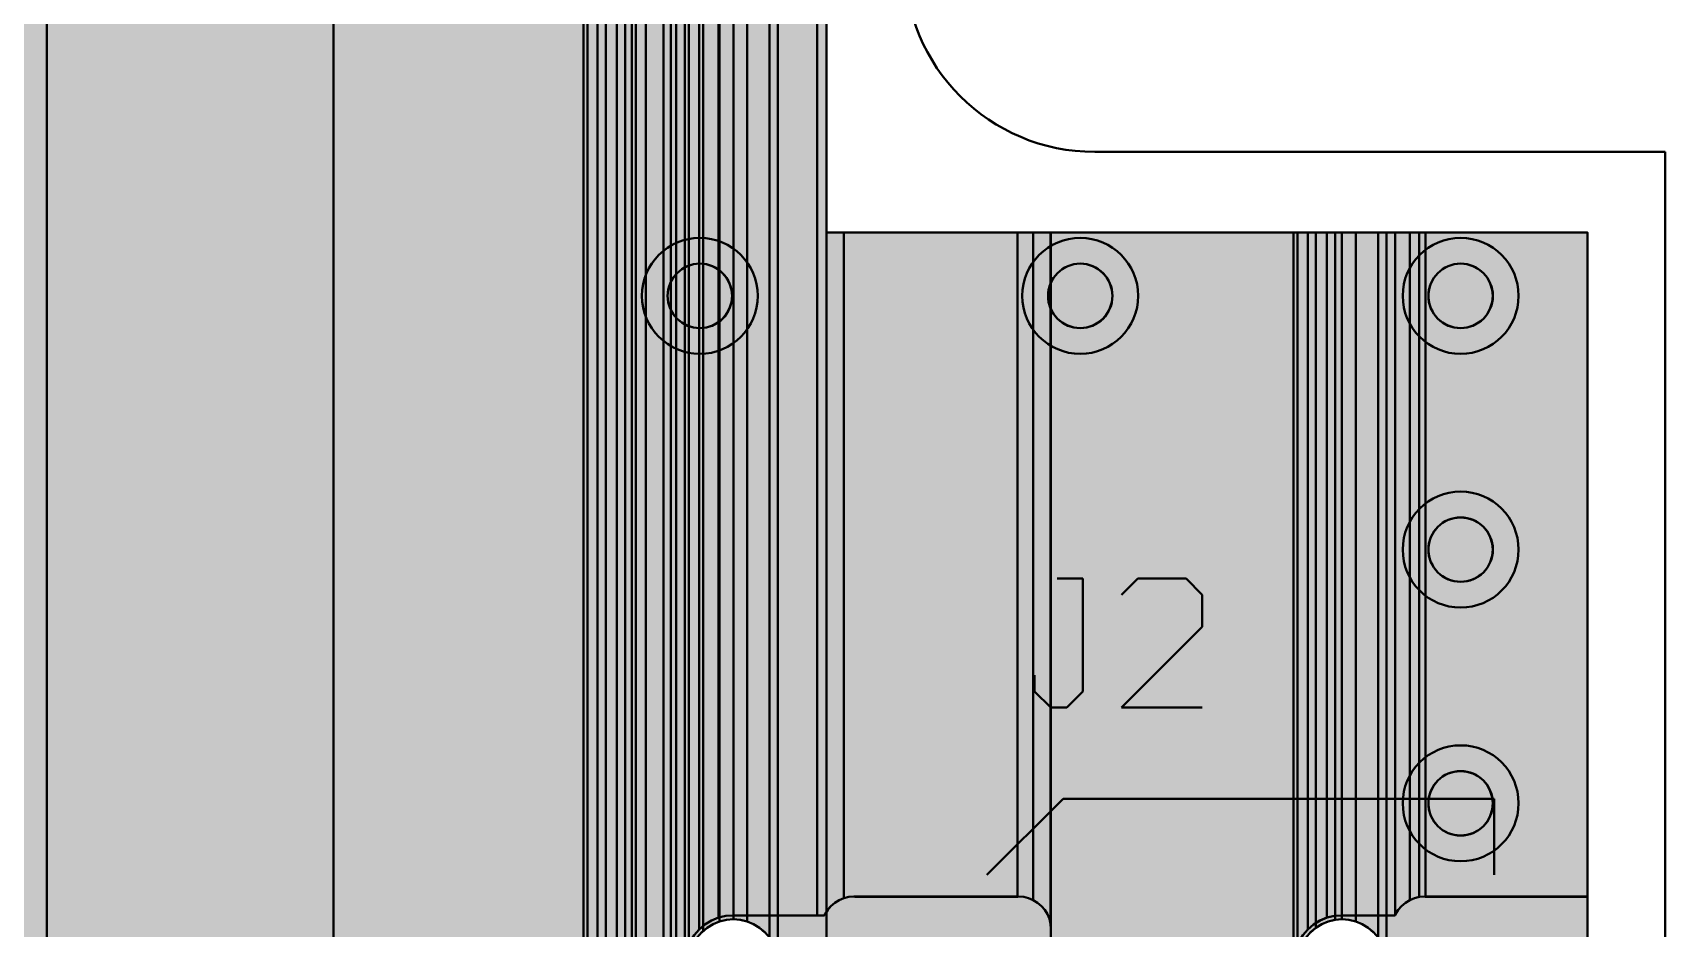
# Model space of a CAD drawing. Header units: millimetres. Extents: x 3.5 to 57, y 2.4 to 42.4.
# Drawn here: x 44.09 to 56.97, y 28.31 to 35.37 of the extents above; entities that cross this region are included whole.
import ezdxf

# ---------------------------------------------------------------- set-up
doc = ezdxf.new("R2010")
doc.units = ezdxf.units.MM
for name, color, linetype in [('bottom_copper', 7, 'Continuous'), ('drill_plated', 7, 'Continuous'), ('outline', 7, 'Continuous'), ('top_copper', 7, 'Continuous'), ('top_silk', 7, 'Continuous')]:
    doc.layers.add(name, color=color, linetype=linetype)

# ---------------------------------------------------------------- blocks, each defined once
blk = doc.blocks.new('Block734')
at = {"layer": 'bottom_copper', "lineweight": 40}
for points in [[(0, 17.0693), (-0.0536, 17.0822), (-0.1085, 17.0865), (-0.109, 17.0864), (-0.109, 22.5001), (0, 22.5001), (0, 17.0693)], [(0.1755, 16.9418), (0.1398, 16.9837), (0.0979, 17.0194), (0.0509, 17.0482), (0, 17.0693), (0, 22.5001), (0.1755, 22.5001), (0.1755, 16.9418)], [(0.2415, 16.7354), (0.2383, 16.7903), (0.2254, 16.8439), (0.2043, 16.8948), (0.1755, 16.9418), (0.1755, 22.5001), (0.2415, 22.5001), (0.2415, 16.7354)], [(1.8268, 0), (0.2415, 0), (0.2415, 22.5001), (1.8268, 22.5001), (1.8268, 0)]]:
    blk.add_hatch(color=7, dxfattribs=at).paths.add_polyline_path(points, flags=0)
at = {"layer": 'bottom_copper', "color": 7, "lineweight": 40}
for points in [[(0, 17.0693), (-0.0536, 17.0822), (-0.1085, 17.0865), (-0.109, 17.0864), (-0.109, 22.5001), (0, 22.5001), (0, 17.0693)], [(0.1755, 16.9418), (0.1398, 16.9837), (0.0979, 17.0194), (0.0509, 17.0482), (0, 17.0693), (0, 22.5001), (0.1755, 22.5001), (0.1755, 16.9418)], [(0.2415, 16.7354), (0.2383, 16.7903), (0.2254, 16.8439), (0.2043, 16.8948), (0.1755, 16.9418), (0.1755, 22.5001), (0.2415, 22.5001), (0.2415, 16.7354)], [(1.8268, 0), (0.2415, 0), (0.2415, 22.5001), (1.8268, 22.5001), (1.8268, 0)]]:
    blk.add_lwpolyline(points, close=True, dxfattribs=at)
blk = doc.blocks.new('Block2128')
at = {"layer": 'bottom_copper', "lineweight": 40}
for points in [[(0, 25.5692), (-0.0536, 25.5821), (-0.1085, 25.5864), (-0.109, 25.5863), (-0.109, 38.9999), (0, 38.9999), (0, 25.5692)], [(0.1755, 25.4417), (0.1398, 25.4836), (0.0979, 25.5193), (0.0509, 25.5481), (0, 25.5692), (0, 38.9999), (0.1755, 38.9999), (0.1755, 25.4417)], [(0.2415, 25.2353), (0.2383, 25.2902), (0.2254, 25.3438), (0.2043, 25.3947), (0.1755, 25.4417), (0.1755, 38.9999), (0.2415, 38.9999), (0.2415, 25.2353)], [(0.6267, 0), (0.2415, 0), (0.2415, 38.9999), (0.6267, 38.9999), (0.6267, 0)], [(4.3404, 8.4999), (0.6267, 8.4999), (0.6267, 31), (4.3404, 31), (4.3404, 8.4999)], [(4.4851, 25.5193), (4.4432, 25.4836), (4.4075, 25.4417), (4.3787, 25.3947), (4.3576, 25.3438), (4.3447, 25.2902), (4.3404, 25.2353), (4.3404, 31), (4.4851, 31), (4.4851, 25.5193)], [(4.6366, 25.5821), (4.583, 25.5692), (4.5321, 25.5481), (4.4851, 25.5193), (4.4851, 31), (4.6366, 31), (4.6366, 25.5821)], [(4.691, 25.5863), (4.6366, 25.5821), (4.6366, 31), (4.691, 31), (4.691, 25.5863)]]:
    blk.add_hatch(color=7, dxfattribs=at).paths.add_polyline_path(points, flags=0)
at = {"layer": 'bottom_copper', "color": 7, "lineweight": 40}
for points in [[(0, 25.5692), (-0.0536, 25.5821), (-0.1085, 25.5864), (-0.109, 25.5863), (-0.109, 38.9999), (0, 38.9999), (0, 25.5692)], [(0.1755, 25.4417), (0.1398, 25.4836), (0.0979, 25.5193), (0.0509, 25.5481), (0, 25.5692), (0, 38.9999), (0.1755, 38.9999), (0.1755, 25.4417)], [(0.2415, 25.2353), (0.2383, 25.2902), (0.2254, 25.3438), (0.2043, 25.3947), (0.1755, 25.4417), (0.1755, 38.9999), (0.2415, 38.9999), (0.2415, 25.2353)], [(0.6267, 0), (0.2415, 0), (0.2415, 38.9999), (0.6267, 38.9999), (0.6267, 0)], [(4.3404, 8.4999), (0.6267, 8.4999), (0.6267, 31), (4.3404, 31), (4.3404, 8.4999)], [(4.4851, 25.5193), (4.4432, 25.4836), (4.4075, 25.4417), (4.3787, 25.3947), (4.3576, 25.3438), (4.3447, 25.2902), (4.3404, 25.2353), (4.3404, 31), (4.4851, 31), (4.4851, 25.5193)], [(4.6366, 25.5821), (4.583, 25.5692), (4.5321, 25.5481), (4.4851, 25.5193), (4.4851, 31), (4.6366, 31), (4.6366, 25.5821)], [(4.691, 25.5863), (4.6366, 25.5821), (4.6366, 31), (4.691, 31), (4.691, 25.5863)]]:
    blk.add_lwpolyline(points, close=True, dxfattribs=at)
blk = doc.blocks.new('Block3784')
at = {"layer": 'bottom_copper', "lineweight": 40}
for points in [[(0, 24.769), (-0.054, 24.782), (-0.108, 24.786), (-0.109, 24.786), (-0.109, 39), (0, 39), (0, 24.769)], [(0.14, 24.684), (0.098, 24.719), (0.051, 24.748), (0, 24.769), (0, 39), (0.14, 39), (0.14, 24.684)], [(0.241, 24.435), (0.238, 24.49), (0.225, 24.544), (0.204, 24.595), (0.175, 24.642), (0.14, 24.684), (0.14, 39), (0.241, 39), (0.241, 24.435)], [(0.34, 4.679), (0.338, 4.682), (0.274, 4.758), (0.241, 4.785), (0.241, 39), (0.34, 39), (0.34, 4.679)], [(0.452, 25.491), (0.443, 25.484), (0.407, 25.442), (0.379, 25.395), (0.358, 25.344), (0.345, 25.29), (0.34, 25.235), (0.34, 39), (0.452, 39), (0.452, 25.491)], [(0.583, 25.569), (0.532, 25.548), (0.485, 25.519), (0.452, 25.491), (0.452, 39), (0.583, 39), (0.583, 25.569)], [(0.691, 25.586), (0.637, 25.582), (0.583, 25.569), (0.583, 39), (0.691, 39), (0.691, 25.586)]]:
    blk.add_hatch(color=7, dxfattribs=at).paths.add_polyline_path(points, flags=0)
at = {"layer": 'bottom_copper', "color": 7, "lineweight": 40}
for points in [[(0, 24.769), (-0.054, 24.782), (-0.108, 24.786), (-0.109, 24.786), (-0.109, 39), (0, 39), (0, 24.769)], [(0.14, 24.684), (0.098, 24.719), (0.051, 24.748), (0, 24.769), (0, 39), (0.14, 39), (0.14, 24.684)], [(0.241, 24.435), (0.238, 24.49), (0.225, 24.544), (0.204, 24.595), (0.175, 24.642), (0.14, 24.684), (0.14, 39), (0.241, 39), (0.241, 24.435)], [(0.34, 4.679), (0.338, 4.682), (0.274, 4.758), (0.241, 4.785), (0.241, 39), (0.34, 39), (0.34, 4.679)], [(0.452, 25.491), (0.443, 25.484), (0.407, 25.442), (0.379, 25.395), (0.358, 25.344), (0.345, 25.29), (0.34, 25.235), (0.34, 39), (0.452, 39), (0.452, 25.491)], [(0.583, 25.569), (0.532, 25.548), (0.485, 25.519), (0.452, 25.491), (0.452, 39), (0.583, 39), (0.583, 25.569)], [(0.691, 25.586), (0.637, 25.582), (0.583, 25.569), (0.583, 39), (0.691, 39), (0.691, 25.586)]]:
    blk.add_lwpolyline(points, close=True, dxfattribs=at)
blk = doc.blocks.new('Block4807')
at = {"layer": 'bottom_copper', "lineweight": 40}
for points in [[(3.2753, 4.9425), (3.2504, 4.9445), (3.1508, 4.9366), (3.0536, 4.9133), (3.0536, 38.9999), (3.2753, 38.9999), (3.2753, 4.9425)], [(7.5396, 4.9425), (3.2753, 4.9425), (3.2753, 38.9999), (7.5396, 38.9999), (7.5396, 4.9425)], [(7.6843, 24.7193), (7.6424, 24.6836), (7.6067, 24.6417), (7.5779, 24.5947), (7.5568, 24.5438), (7.5439, 24.4902), (7.5396, 24.4353), (7.5396, 38.9999), (7.6843, 38.9999), (7.6843, 24.7193)], [(7.8358, 24.7821), (7.7822, 24.7692), (7.7313, 24.7481), (7.6843, 24.7193), (7.6843, 38.9999), (7.8358, 38.9999), (7.8358, 24.7821)], [(7.8902, 24.7863), (7.8358, 24.7821), (7.8358, 38.9999), (7.8902, 38.9999), (7.8902, 24.7863)]]:
    blk.add_hatch(color=7, dxfattribs=at).paths.add_polyline_path(points, flags=0)
at = {"layer": 'bottom_copper', "color": 7, "lineweight": 40}
for points in [[(3.2753, 4.9425), (3.2504, 4.9445), (3.1508, 4.9366), (3.0536, 4.9133), (3.0536, 38.9999), (3.2753, 38.9999), (3.2753, 4.9425)], [(7.5396, 4.9425), (3.2753, 4.9425), (3.2753, 38.9999), (7.5396, 38.9999), (7.5396, 4.9425)], [(7.6843, 24.7193), (7.6424, 24.6836), (7.6067, 24.6417), (7.5779, 24.5947), (7.5568, 24.5438), (7.5439, 24.4902), (7.5396, 24.4353), (7.5396, 38.9999), (7.6843, 38.9999), (7.6843, 24.7193)], [(7.8358, 24.7821), (7.7822, 24.7692), (7.7313, 24.7481), (7.6843, 24.7193), (7.6843, 38.9999), (7.8358, 38.9999), (7.8358, 24.7821)], [(7.8902, 24.7863), (7.8358, 24.7821), (7.8358, 38.9999), (7.8902, 38.9999), (7.8902, 24.7863)]]:
    blk.add_lwpolyline(points, close=True, dxfattribs=at)
blk = doc.blocks.new('Block21995')
at = {"layer": 'top_copper', "lineweight": 40}
for points in [[(0, 25.6459), (-0.0122, 25.626), (-0.0162, 25.6163), (-0.0739, 25.6163), (-0.0739, 38.9999), (0, 38.9999), (0, 25.6459)], [(0.1361, 25.7526), (0.0992, 25.7373), (0.0651, 25.7164), (0.0347, 25.6905), (0.0087, 25.6601), (0, 25.6459), (0, 31), (0.1361, 31), (0.1361, 25.7526)], [(1.5049, 25.7643), (0.2248, 25.7643), (0.2148, 25.7651), (0.175, 25.7619), (0.1361, 25.7526), (0.1361, 31), (1.5049, 31), (1.5049, 25.7643)], [(1.6305, 25.7373), (1.5936, 25.7526), (1.5547, 25.7619), (1.5148, 25.7651), (1.5049, 25.7643), (1.5049, 31), (1.6305, 31), (1.6305, 25.7373)], [(1.7665, 25.5502), (1.7572, 25.589), (1.7419, 25.626), (1.721, 25.6601), (1.695, 25.6905), (1.6646, 25.7164), (1.6305, 25.7373), (1.6305, 31), (1.7665, 31), (1.7665, 25.5502)], [(1.7696, 25.5103), (1.7665, 25.5501), (1.7665, 31), (1.7696, 31), (1.7696, 25.5103)], [(3.6826, 8.4999), (1.7696, 8.4999), (1.7696, 31), (3.6826, 31), (3.6826, 8.4999)], [(3.7946, 25.5055), (3.7556, 25.4599), (3.7243, 25.4088), (3.7013, 25.3534), (3.6873, 25.2951), (3.6826, 25.2353), (3.6826, 31), (3.7946, 31), (3.7946, 25.5055)], [(3.9467, 25.5988), (3.8913, 25.5758), (3.8402, 25.5445), (3.7946, 25.5055), (3.7946, 31), (3.9467, 31), (3.9467, 25.5988)], [(4.4838, 25.6163), (4.0648, 25.6163), (4.005, 25.6128), (3.9467, 25.5988), (3.9467, 31), (4.4838, 31), (4.4838, 25.6163)], [(4.5992, 25.7373), (4.5651, 25.7164), (4.5347, 25.6905), (4.5087, 25.6601), (4.4878, 25.626), (4.4838, 25.6163), (4.4838, 31), (4.5992, 31), (4.5992, 25.7373)], [(4.675, 25.7619), (4.6361, 25.7526), (4.5992, 25.7373), (4.5992, 31), (4.675, 31), (4.675, 25.7619)], [(4.7248, 25.7643), (4.7148, 25.7651), (4.675, 25.762), (4.675, 31), (4.7248, 31), (4.7248, 25.7643)], [(6.0001, 25.7643), (4.7248, 25.7643), (4.7248, 31), (6.0001, 31), (6.0001, 25.7643)]]:
    blk.add_hatch(color=7, dxfattribs=at).paths.add_polyline_path(points, flags=0)
at = {"layer": 'top_copper', "color": 7, "lineweight": 40}
for points in [[(0, 25.6459), (-0.0122, 25.626), (-0.0162, 25.6163), (-0.0739, 25.6163), (-0.0739, 38.9999), (0, 38.9999), (0, 25.6459)], [(0.1361, 25.7526), (0.0992, 25.7373), (0.0651, 25.7164), (0.0347, 25.6905), (0.0087, 25.6601), (0, 25.6459), (0, 31), (0.1361, 31), (0.1361, 25.7526)], [(1.5049, 25.7643), (0.2248, 25.7643), (0.2148, 25.7651), (0.175, 25.7619), (0.1361, 25.7526), (0.1361, 31), (1.5049, 31), (1.5049, 25.7643)], [(1.6305, 25.7373), (1.5936, 25.7526), (1.5547, 25.7619), (1.5148, 25.7651), (1.5049, 25.7643), (1.5049, 31), (1.6305, 31), (1.6305, 25.7373)], [(1.7665, 25.5502), (1.7572, 25.589), (1.7419, 25.626), (1.721, 25.6601), (1.695, 25.6905), (1.6646, 25.7164), (1.6305, 25.7373), (1.6305, 31), (1.7665, 31), (1.7665, 25.5502)], [(1.7696, 25.5103), (1.7665, 25.5501), (1.7665, 31), (1.7696, 31), (1.7696, 25.5103)], [(3.6826, 8.4999), (1.7696, 8.4999), (1.7696, 31), (3.6826, 31), (3.6826, 8.4999)], [(3.7946, 25.5055), (3.7556, 25.4599), (3.7243, 25.4088), (3.7013, 25.3534), (3.6873, 25.2951), (3.6826, 25.2353), (3.6826, 31), (3.7946, 31), (3.7946, 25.5055)], [(3.9467, 25.5988), (3.8913, 25.5758), (3.8402, 25.5445), (3.7946, 25.5055), (3.7946, 31), (3.9467, 31), (3.9467, 25.5988)], [(4.4838, 25.6163), (4.0648, 25.6163), (4.005, 25.6128), (3.9467, 25.5988), (3.9467, 31), (4.4838, 31), (4.4838, 25.6163)], [(4.5992, 25.7373), (4.5651, 25.7164), (4.5347, 25.6905), (4.5087, 25.6601), (4.4878, 25.626), (4.4838, 25.6163), (4.4838, 31), (4.5992, 31), (4.5992, 25.7373)], [(4.675, 25.7619), (4.6361, 25.7526), (4.5992, 25.7373), (4.5992, 31), (4.675, 31), (4.675, 25.7619)], [(4.7248, 25.7643), (4.7148, 25.7651), (4.675, 25.762), (4.675, 31), (4.7248, 31), (4.7248, 25.7643)], [(6.0001, 25.7643), (4.7248, 25.7643), (4.7248, 31), (6.0001, 31), (6.0001, 25.7643)]]:
    blk.add_lwpolyline(points, close=True, dxfattribs=at)
blk = doc.blocks.new('Block24421')
at = {"layer": 'top_copper', "lineweight": 40}
for points in [[(-0.112, 4.9425), (-2.0841, 4.9425), (-2.0841, 38.9999), (-0.112, 38.9999), (-0.112, 4.9425)], [(0, 24.7056), (-0.039, 24.6599), (-0.0703, 24.6088), (-0.0933, 24.5534), (-0.1073, 24.4951), (-0.112, 24.4353), (-0.112, 38.9999), (0, 38.9999), (0, 24.7056)], [(0.1521, 24.7988), (0.0967, 24.7758), (0.0456, 24.7445), (0, 24.7056), (0, 38.9999), (0.1521, 38.9999), (0.1521, 24.7988)], [(0.3015, 24.8163), (0.2702, 24.8163), (0.2104, 24.8128), (0.1521, 24.7988), (0.1521, 38.9999), (0.3015, 38.9999), (0.3015, 24.8163)], [(0.5763, 24.8163), (0.3015, 24.8163), (0.3015, 38.9999), (0.5763, 38.9999), (0.5763, 24.8163)], [(0.688, 24.8163), (0.5763, 24.8163), (0.5763, 38.9999), (0.688, 38.9999), (0.688, 24.8163)], [(0.8, 25.5055), (0.761, 25.4599), (0.7297, 25.4088), (0.7067, 25.3534), (0.6927, 25.2951), (0.688, 25.2353), (0.688, 38.9999), (0.8, 38.9999), (0.8, 25.5055)], [(0.9521, 25.5988), (0.8967, 25.5758), (0.8456, 25.5445), (0.8, 25.5055), (0.8, 38.9999), (0.9521, 38.9999), (0.9521, 25.5988)], [(1.0702, 25.6163), (1.0104, 25.6128), (0.9521, 25.5988), (0.9521, 38.9999), (1.0702, 38.9999), (1.0702, 25.6163)], [(1.7315, 25.6163), (1.0702, 25.6163), (1.0702, 38.9999), (1.7315, 38.9999), (1.7315, 25.6163)]]:
    blk.add_hatch(color=7, dxfattribs=at).paths.add_polyline_path(points, flags=0)
at = {"layer": 'top_copper', "color": 7, "lineweight": 40}
for points in [[(-0.112, 4.9425), (-2.0841, 4.9425), (-2.0841, 38.9999), (-0.112, 38.9999), (-0.112, 4.9425)], [(0, 24.7056), (-0.039, 24.6599), (-0.0703, 24.6088), (-0.0933, 24.5534), (-0.1073, 24.4951), (-0.112, 24.4353), (-0.112, 38.9999), (0, 38.9999), (0, 24.7056)], [(0.1521, 24.7988), (0.0967, 24.7758), (0.0456, 24.7445), (0, 24.7056), (0, 38.9999), (0.1521, 38.9999), (0.1521, 24.7988)], [(0.3015, 24.8163), (0.2702, 24.8163), (0.2104, 24.8128), (0.1521, 24.7988), (0.1521, 38.9999), (0.3015, 38.9999), (0.3015, 24.8163)], [(0.5763, 24.8163), (0.3015, 24.8163), (0.3015, 38.9999), (0.5763, 38.9999), (0.5763, 24.8163)], [(0.688, 24.8163), (0.5763, 24.8163), (0.5763, 38.9999), (0.688, 38.9999), (0.688, 24.8163)], [(0.8, 25.5055), (0.761, 25.4599), (0.7297, 25.4088), (0.7067, 25.3534), (0.6927, 25.2951), (0.688, 25.2353), (0.688, 38.9999), (0.8, 38.9999), (0.8, 25.5055)], [(0.9521, 25.5988), (0.8967, 25.5758), (0.8456, 25.5445), (0.8, 25.5055), (0.8, 38.9999), (0.9521, 38.9999), (0.9521, 25.5988)], [(1.0702, 25.6163), (1.0104, 25.6128), (0.9521, 25.5988), (0.9521, 38.9999), (1.0702, 38.9999), (1.0702, 25.6163)], [(1.7315, 25.6163), (1.0702, 25.6163), (1.0702, 38.9999), (1.7315, 38.9999), (1.7315, 25.6163)]]:
    blk.add_lwpolyline(points, close=True, dxfattribs=at)
blk = doc.blocks.new('Block25032')
at = {"layer": 'top_copper', "lineweight": 40}
for points in [[(3.2753, 4.9425), (3.2504, 4.9445), (3.1508, 4.9366), (3.0536, 4.9133), (3.0536, 38.9999), (3.2753, 38.9999), (3.2753, 4.9425)], [(5.5364, 4.9425), (3.2753, 4.9425), (3.2753, 38.9999), (5.5364, 38.9999), (5.5364, 4.9425)]]:
    blk.add_hatch(color=7, dxfattribs=at).paths.add_polyline_path(points, flags=0)
at = {"layer": 'top_copper', "color": 7, "lineweight": 40}
for points in [[(3.2753, 4.9425), (3.2504, 4.9445), (3.1508, 4.9366), (3.0536, 4.9133), (3.0536, 38.9999), (3.2753, 38.9999), (3.2753, 4.9425)], [(5.5364, 4.9425), (3.2753, 4.9425), (3.2753, 38.9999), (5.5364, 38.9999), (5.5364, 4.9425)]]:
    blk.add_lwpolyline(points, close=True, dxfattribs=at)

msp = doc.modelspace()

# ---------------------------------------------------------------- hatches: boundary and pattern name
at = {"layer": 'bottom_copper', "lineweight": 40}
for points in [[(49.605, 33.242), (49.59, 33.194), (49.567, 33.151), (49.535, 33.112), (49.497, 33.081), (49.453, 33.057), (49.405, 33.043), (49.356, 33.038), (49.306, 33.043), (49.258, 33.057), (49.214, 33.081), (49.176, 33.112), (49.144, 33.151), (49.121, 33.194), (49.106, 33.242), (49.102, 33.292), (49.106, 33.341), (49.121, 33.389), (49.144, 33.433), (49.176, 33.471), (49.214, 33.503), (49.258, 33.526), (49.306, 33.541), (49.356, 33.546), (49.405, 33.541), (49.453, 33.526), (49.497, 33.503), (49.535, 33.471), (49.567, 33.433), (49.59, 33.389), (49.605, 33.341), (49.61, 33.292), (49.605, 33.242)], [(52.605, 33.242), (52.59, 33.194), (52.567, 33.151), (52.535, 33.112), (52.497, 33.081), (52.453, 33.057), (52.405, 33.043), (52.356, 33.038), (52.306, 33.043), (52.258, 33.057), (52.214, 33.081), (52.176, 33.112), (52.144, 33.151), (52.121, 33.194), (52.106, 33.242), (52.102, 33.292), (52.106, 33.341), (52.121, 33.389), (52.144, 33.433), (52.176, 33.471), (52.214, 33.503), (52.258, 33.526), (52.306, 33.541), (52.356, 33.546), (52.405, 33.541), (52.453, 33.526), (52.497, 33.503), (52.535, 33.471), (52.567, 33.433), (52.59, 33.389), (52.605, 33.341), (52.61, 33.292), (52.605, 33.242)], [(55.605, 33.242), (55.59, 33.194), (55.567, 33.151), (55.535, 33.112), (55.497, 33.081), (55.453, 33.057), (55.405, 33.043), (55.356, 33.038), (55.306, 33.043), (55.258, 33.057), (55.214, 33.081), (55.176, 33.112), (55.144, 33.151), (55.121, 33.194), (55.106, 33.242), (55.102, 33.292), (55.106, 33.341), (55.121, 33.389), (55.144, 33.433), (55.176, 33.471), (55.214, 33.503), (55.258, 33.526), (55.306, 33.541), (55.356, 33.546), (55.405, 33.541), (55.453, 33.526), (55.497, 33.503), (55.535, 33.471), (55.567, 33.433), (55.59, 33.389), (55.605, 33.341), (55.61, 33.292), (55.605, 33.242)], [(55.605, 31.242), (55.59, 31.194), (55.567, 31.151), (55.535, 31.112), (55.497, 31.081), (55.453, 31.057), (55.405, 31.043), (55.356, 31.038), (55.306, 31.043), (55.258, 31.057), (55.214, 31.081), (55.176, 31.112), (55.144, 31.151), (55.121, 31.194), (55.106, 31.242), (55.102, 31.292), (55.106, 31.341), (55.121, 31.389), (55.144, 31.433), (55.176, 31.471), (55.214, 31.503), (55.258, 31.526), (55.306, 31.541), (55.356, 31.546), (55.405, 31.541), (55.453, 31.526), (55.497, 31.503), (55.535, 31.471), (55.567, 31.433), (55.59, 31.389), (55.605, 31.341), (55.61, 31.292), (55.605, 31.242)], [(55.605, 29.242), (55.59, 29.194), (55.567, 29.151), (55.535, 29.112), (55.497, 29.081), (55.453, 29.057), (55.405, 29.043), (55.356, 29.038), (55.306, 29.043), (55.258, 29.057), (55.214, 29.081), (55.176, 29.112), (55.144, 29.151), (55.121, 29.194), (55.106, 29.242), (55.102, 29.292), (55.106, 29.341), (55.121, 29.389), (55.144, 29.433), (55.176, 29.471), (55.214, 29.503), (55.258, 29.526), (55.306, 29.541), (55.356, 29.546), (55.405, 29.541), (55.453, 29.526), (55.497, 29.503), (55.535, 29.471), (55.567, 29.433), (55.59, 29.389), (55.605, 29.341), (55.61, 29.292), (55.605, 29.242)]]:
    msp.add_hatch(color=7, dxfattribs=at).paths.add_polyline_path(points, flags=0)
at = {"layer": 'drill_plated', "lineweight": 40}
for points in [[(49.605, 33.242), (49.59, 33.194), (49.567, 33.151), (49.535, 33.112), (49.497, 33.081), (49.453, 33.057), (49.405, 33.043), (49.356, 33.038), (49.306, 33.043), (49.258, 33.057), (49.214, 33.081), (49.176, 33.112), (49.144, 33.151), (49.121, 33.194), (49.106, 33.242), (49.102, 33.292), (49.106, 33.341), (49.121, 33.389), (49.144, 33.433), (49.176, 33.471), (49.214, 33.503), (49.258, 33.526), (49.306, 33.541), (49.356, 33.546), (49.405, 33.541), (49.453, 33.526), (49.497, 33.503), (49.535, 33.471), (49.567, 33.433), (49.59, 33.389), (49.605, 33.341), (49.61, 33.292), (49.605, 33.242)], [(52.605, 33.242), (52.59, 33.194), (52.567, 33.151), (52.535, 33.112), (52.497, 33.081), (52.453, 33.057), (52.405, 33.043), (52.356, 33.038), (52.306, 33.043), (52.258, 33.057), (52.214, 33.081), (52.176, 33.112), (52.144, 33.151), (52.121, 33.194), (52.106, 33.242), (52.102, 33.292), (52.106, 33.341), (52.121, 33.389), (52.144, 33.433), (52.176, 33.471), (52.214, 33.503), (52.258, 33.526), (52.306, 33.541), (52.356, 33.546), (52.405, 33.541), (52.453, 33.526), (52.497, 33.503), (52.535, 33.471), (52.567, 33.433), (52.59, 33.389), (52.605, 33.341), (52.61, 33.292), (52.605, 33.242)], [(55.605, 33.242), (55.59, 33.194), (55.567, 33.151), (55.535, 33.112), (55.497, 33.081), (55.453, 33.057), (55.405, 33.043), (55.356, 33.038), (55.306, 33.043), (55.258, 33.057), (55.214, 33.081), (55.176, 33.112), (55.144, 33.151), (55.121, 33.194), (55.106, 33.242), (55.102, 33.292), (55.106, 33.341), (55.121, 33.389), (55.144, 33.433), (55.176, 33.471), (55.214, 33.503), (55.258, 33.526), (55.306, 33.541), (55.356, 33.546), (55.405, 33.541), (55.453, 33.526), (55.497, 33.503), (55.535, 33.471), (55.567, 33.433), (55.59, 33.389), (55.605, 33.341), (55.61, 33.292), (55.605, 33.242)], [(55.605, 31.242), (55.59, 31.194), (55.567, 31.151), (55.535, 31.112), (55.497, 31.081), (55.453, 31.057), (55.405, 31.043), (55.356, 31.038), (55.306, 31.043), (55.258, 31.057), (55.214, 31.081), (55.176, 31.112), (55.144, 31.151), (55.121, 31.194), (55.106, 31.242), (55.102, 31.292), (55.106, 31.341), (55.121, 31.389), (55.144, 31.433), (55.176, 31.471), (55.214, 31.503), (55.258, 31.526), (55.306, 31.541), (55.356, 31.546), (55.405, 31.541), (55.453, 31.526), (55.497, 31.503), (55.535, 31.471), (55.567, 31.433), (55.59, 31.389), (55.605, 31.341), (55.61, 31.292), (55.605, 31.242)], [(55.605, 29.242), (55.59, 29.194), (55.567, 29.151), (55.535, 29.112), (55.497, 29.081), (55.453, 29.057), (55.405, 29.043), (55.356, 29.038), (55.306, 29.043), (55.258, 29.057), (55.214, 29.081), (55.176, 29.112), (55.144, 29.151), (55.121, 29.194), (55.106, 29.242), (55.102, 29.292), (55.106, 29.341), (55.121, 29.389), (55.144, 29.433), (55.176, 29.471), (55.214, 29.503), (55.258, 29.526), (55.306, 29.541), (55.356, 29.546), (55.405, 29.541), (55.453, 29.526), (55.497, 29.503), (55.535, 29.471), (55.567, 29.433), (55.59, 29.389), (55.605, 29.341), (55.61, 29.292), (55.605, 29.242)]]:
    msp.add_hatch(color=7, dxfattribs=at).paths.add_polyline_path(points, flags=0)
at = {"layer": 'top_copper', "lineweight": 40}
for points in [[(49.605, 33.242), (49.59, 33.194), (49.567, 33.151), (49.535, 33.112), (49.497, 33.081), (49.453, 33.057), (49.405, 33.043), (49.356, 33.038), (49.306, 33.043), (49.258, 33.057), (49.214, 33.081), (49.176, 33.112), (49.144, 33.151), (49.121, 33.194), (49.106, 33.242), (49.102, 33.292), (49.106, 33.341), (49.121, 33.389), (49.144, 33.433), (49.176, 33.471), (49.214, 33.503), (49.258, 33.526), (49.306, 33.541), (49.356, 33.546), (49.405, 33.541), (49.453, 33.526), (49.497, 33.503), (49.535, 33.471), (49.567, 33.433), (49.59, 33.389), (49.605, 33.341), (49.61, 33.292), (49.605, 33.242)], [(52.605, 33.242), (52.59, 33.194), (52.567, 33.151), (52.535, 33.112), (52.497, 33.081), (52.453, 33.057), (52.405, 33.043), (52.356, 33.038), (52.306, 33.043), (52.258, 33.057), (52.214, 33.081), (52.176, 33.112), (52.144, 33.151), (52.121, 33.194), (52.106, 33.242), (52.102, 33.292), (52.106, 33.341), (52.121, 33.389), (52.144, 33.433), (52.176, 33.471), (52.214, 33.503), (52.258, 33.526), (52.306, 33.541), (52.356, 33.546), (52.405, 33.541), (52.453, 33.526), (52.497, 33.503), (52.535, 33.471), (52.567, 33.433), (52.59, 33.389), (52.605, 33.341), (52.61, 33.292), (52.605, 33.242)], [(55.605, 33.242), (55.59, 33.194), (55.567, 33.151), (55.535, 33.112), (55.497, 33.081), (55.453, 33.057), (55.405, 33.043), (55.356, 33.038), (55.306, 33.043), (55.258, 33.057), (55.214, 33.081), (55.176, 33.112), (55.144, 33.151), (55.121, 33.194), (55.106, 33.242), (55.102, 33.292), (55.106, 33.341), (55.121, 33.389), (55.144, 33.433), (55.176, 33.471), (55.214, 33.503), (55.258, 33.526), (55.306, 33.541), (55.356, 33.546), (55.405, 33.541), (55.453, 33.526), (55.497, 33.503), (55.535, 33.471), (55.567, 33.433), (55.59, 33.389), (55.605, 33.341), (55.61, 33.292), (55.605, 33.242)], [(55.605, 31.242), (55.59, 31.194), (55.567, 31.151), (55.535, 31.112), (55.497, 31.081), (55.453, 31.057), (55.405, 31.043), (55.356, 31.038), (55.306, 31.043), (55.258, 31.057), (55.214, 31.081), (55.176, 31.112), (55.144, 31.151), (55.121, 31.194), (55.106, 31.242), (55.102, 31.292), (55.106, 31.341), (55.121, 31.389), (55.144, 31.433), (55.176, 31.471), (55.214, 31.503), (55.258, 31.526), (55.306, 31.541), (55.356, 31.546), (55.405, 31.541), (55.453, 31.526), (55.497, 31.503), (55.535, 31.471), (55.567, 31.433), (55.59, 31.389), (55.605, 31.341), (55.61, 31.292), (55.605, 31.242)], [(55.605, 29.242), (55.59, 29.194), (55.567, 29.151), (55.535, 29.112), (55.497, 29.081), (55.453, 29.057), (55.405, 29.043), (55.356, 29.038), (55.306, 29.043), (55.258, 29.057), (55.214, 29.081), (55.176, 29.112), (55.144, 29.151), (55.121, 29.194), (55.106, 29.242), (55.102, 29.292), (55.106, 29.341), (55.121, 29.389), (55.144, 29.433), (55.176, 29.471), (55.214, 29.503), (55.258, 29.526), (55.306, 29.541), (55.356, 29.546), (55.405, 29.541), (55.453, 29.526), (55.497, 29.503), (55.535, 29.471), (55.567, 29.433), (55.59, 29.389), (55.605, 29.341), (55.61, 29.292), (55.605, 29.242)]]:
    msp.add_hatch(color=7, dxfattribs=at).paths.add_polyline_path(points, flags=0)

# ---------------------------------------------------------------- linework, layer by layer
at = {"layer": 'bottom_copper', "color": 7, "lineweight": 40}
for p, q in [((48.82, 27.578), (48.82, 41.792)), ((48.82, 41.792), (48.82, 27.578)), ((49.62, 28.378), (49.62, 41.792)), ((49.62, 41.792), (49.62, 28.378)), ((50.355, 41.792), (50.355, 33.792)), ((50.355, 33.792), (54.42, 33.792)), ((54.42, 28.378), (54.42, 33.792)), ((54.42, 33.792), (56.356, 33.792)), ((54.42, 33.792), (54.42, 28.378)), ((56.356, 33.792), (56.356, 11.292)), ((49.461, 28.34), (49.414, 28.311)), ((49.512, 28.361), (49.461, 28.34)), ((49.565, 28.374), (49.512, 28.361)), ((49.62, 28.378), (49.565, 28.374)), ((49.675, 28.374), (49.62, 28.378)), ((49.62, 28.378), (49.62, 28.378)), ((49.729, 28.361), (49.675, 28.374)), ((49.78, 28.34), (49.729, 28.361)), ((49.827, 28.311), (49.78, 28.34)), ((54.261, 28.34), (54.214, 28.311)), ((54.312, 28.361), (54.261, 28.34)), ((54.365, 28.374), (54.312, 28.361)), ((54.42, 28.378), (54.365, 28.374)), ((54.475, 28.374), (54.42, 28.378)), ((54.42, 28.378), (54.42, 28.378)), ((54.529, 28.361), (54.475, 28.374)), ((54.58, 28.34), (54.529, 28.361)), ((54.627, 28.311), (54.58, 28.34)), ((49.414, 28.311), (49.372, 28.275)), ((49.869, 28.275), (49.827, 28.311)), ((54.214, 28.311), (54.172, 28.275)), ((54.669, 28.275), (54.627, 28.311))]:
    msp.add_line(p, q, dxfattribs=at)
for points in [[(49.605, 33.242), (49.59, 33.194), (49.567, 33.151), (49.535, 33.112), (49.497, 33.081), (49.453, 33.057), (49.405, 33.043), (49.356, 33.038), (49.306, 33.043), (49.258, 33.057), (49.214, 33.081), (49.176, 33.112), (49.144, 33.151), (49.121, 33.194), (49.106, 33.242), (49.102, 33.292), (49.106, 33.341), (49.121, 33.389), (49.144, 33.433), (49.176, 33.471), (49.214, 33.503), (49.258, 33.526), (49.306, 33.541), (49.356, 33.546), (49.405, 33.541), (49.453, 33.526), (49.497, 33.503), (49.535, 33.471), (49.567, 33.433), (49.59, 33.389), (49.605, 33.341), (49.61, 33.292), (49.605, 33.242)], [(52.605, 33.242), (52.59, 33.194), (52.567, 33.151), (52.535, 33.112), (52.497, 33.081), (52.453, 33.057), (52.405, 33.043), (52.356, 33.038), (52.306, 33.043), (52.258, 33.057), (52.214, 33.081), (52.176, 33.112), (52.144, 33.151), (52.121, 33.194), (52.106, 33.242), (52.102, 33.292), (52.106, 33.341), (52.121, 33.389), (52.144, 33.433), (52.176, 33.471), (52.214, 33.503), (52.258, 33.526), (52.306, 33.541), (52.356, 33.546), (52.405, 33.541), (52.453, 33.526), (52.497, 33.503), (52.535, 33.471), (52.567, 33.433), (52.59, 33.389), (52.605, 33.341), (52.61, 33.292), (52.605, 33.242)], [(55.605, 33.242), (55.59, 33.194), (55.567, 33.151), (55.535, 33.112), (55.497, 33.081), (55.453, 33.057), (55.405, 33.043), (55.356, 33.038), (55.306, 33.043), (55.258, 33.057), (55.214, 33.081), (55.176, 33.112), (55.144, 33.151), (55.121, 33.194), (55.106, 33.242), (55.102, 33.292), (55.106, 33.341), (55.121, 33.389), (55.144, 33.433), (55.176, 33.471), (55.214, 33.503), (55.258, 33.526), (55.306, 33.541), (55.356, 33.546), (55.405, 33.541), (55.453, 33.526), (55.497, 33.503), (55.535, 33.471), (55.567, 33.433), (55.59, 33.389), (55.605, 33.341), (55.61, 33.292), (55.605, 33.242)], [(55.605, 31.242), (55.59, 31.194), (55.567, 31.151), (55.535, 31.112), (55.497, 31.081), (55.453, 31.057), (55.405, 31.043), (55.356, 31.038), (55.306, 31.043), (55.258, 31.057), (55.214, 31.081), (55.176, 31.112), (55.144, 31.151), (55.121, 31.194), (55.106, 31.242), (55.102, 31.292), (55.106, 31.341), (55.121, 31.389), (55.144, 31.433), (55.176, 31.471), (55.214, 31.503), (55.258, 31.526), (55.306, 31.541), (55.356, 31.546), (55.405, 31.541), (55.453, 31.526), (55.497, 31.503), (55.535, 31.471), (55.567, 31.433), (55.59, 31.389), (55.605, 31.341), (55.61, 31.292), (55.605, 31.242)], [(55.605, 29.242), (55.59, 29.194), (55.567, 29.151), (55.535, 29.112), (55.497, 29.081), (55.453, 29.057), (55.405, 29.043), (55.356, 29.038), (55.306, 29.043), (55.258, 29.057), (55.214, 29.081), (55.176, 29.112), (55.144, 29.151), (55.121, 29.194), (55.106, 29.242), (55.102, 29.292), (55.106, 29.341), (55.121, 29.389), (55.144, 29.433), (55.176, 29.471), (55.214, 29.503), (55.258, 29.526), (55.306, 29.541), (55.356, 29.546), (55.405, 29.541), (55.453, 29.526), (55.497, 29.503), (55.535, 29.471), (55.567, 29.433), (55.59, 29.389), (55.605, 29.341), (55.61, 29.292), (55.605, 29.242)]]:
    msp.add_lwpolyline(points, close=True, dxfattribs=at)
for centre, major_axis in [((49.356, 33.292), (0.457, 0)), ((52.356, 33.292), (0.457, 0)), ((55.356, 33.292), (0.457, 0)), ((49.356, 33.292), (0.254, 0)), ((52.356, 33.292), (0.254, 0)), ((55.356, 33.292), (0.254, 0)), ((55.356, 31.292), (0.457, 0)), ((55.356, 31.292), (0.254, 0)), ((55.356, 29.292), (0.457, 0)), ((55.356, 29.292), (0.254, 0))]:
    msp.add_ellipse(centre, major_axis=major_axis, ratio=1, dxfattribs=at)
at = {"layer": 'drill_plated', "color": 7, "lineweight": 40}
for points in [[(49.605, 33.242), (49.59, 33.194), (49.567, 33.151), (49.535, 33.112), (49.497, 33.081), (49.453, 33.057), (49.405, 33.043), (49.356, 33.038), (49.306, 33.043), (49.258, 33.057), (49.214, 33.081), (49.176, 33.112), (49.144, 33.151), (49.121, 33.194), (49.106, 33.242), (49.102, 33.292), (49.106, 33.341), (49.121, 33.389), (49.144, 33.433), (49.176, 33.471), (49.214, 33.503), (49.258, 33.526), (49.306, 33.541), (49.356, 33.546), (49.405, 33.541), (49.453, 33.526), (49.497, 33.503), (49.535, 33.471), (49.567, 33.433), (49.59, 33.389), (49.605, 33.341), (49.61, 33.292), (49.605, 33.242)], [(52.605, 33.242), (52.59, 33.194), (52.567, 33.151), (52.535, 33.112), (52.497, 33.081), (52.453, 33.057), (52.405, 33.043), (52.356, 33.038), (52.306, 33.043), (52.258, 33.057), (52.214, 33.081), (52.176, 33.112), (52.144, 33.151), (52.121, 33.194), (52.106, 33.242), (52.102, 33.292), (52.106, 33.341), (52.121, 33.389), (52.144, 33.433), (52.176, 33.471), (52.214, 33.503), (52.258, 33.526), (52.306, 33.541), (52.356, 33.546), (52.405, 33.541), (52.453, 33.526), (52.497, 33.503), (52.535, 33.471), (52.567, 33.433), (52.59, 33.389), (52.605, 33.341), (52.61, 33.292), (52.605, 33.242)], [(55.605, 33.242), (55.59, 33.194), (55.567, 33.151), (55.535, 33.112), (55.497, 33.081), (55.453, 33.057), (55.405, 33.043), (55.356, 33.038), (55.306, 33.043), (55.258, 33.057), (55.214, 33.081), (55.176, 33.112), (55.144, 33.151), (55.121, 33.194), (55.106, 33.242), (55.102, 33.292), (55.106, 33.341), (55.121, 33.389), (55.144, 33.433), (55.176, 33.471), (55.214, 33.503), (55.258, 33.526), (55.306, 33.541), (55.356, 33.546), (55.405, 33.541), (55.453, 33.526), (55.497, 33.503), (55.535, 33.471), (55.567, 33.433), (55.59, 33.389), (55.605, 33.341), (55.61, 33.292), (55.605, 33.242)], [(55.605, 31.242), (55.59, 31.194), (55.567, 31.151), (55.535, 31.112), (55.497, 31.081), (55.453, 31.057), (55.405, 31.043), (55.356, 31.038), (55.306, 31.043), (55.258, 31.057), (55.214, 31.081), (55.176, 31.112), (55.144, 31.151), (55.121, 31.194), (55.106, 31.242), (55.102, 31.292), (55.106, 31.341), (55.121, 31.389), (55.144, 31.433), (55.176, 31.471), (55.214, 31.503), (55.258, 31.526), (55.306, 31.541), (55.356, 31.546), (55.405, 31.541), (55.453, 31.526), (55.497, 31.503), (55.535, 31.471), (55.567, 31.433), (55.59, 31.389), (55.605, 31.341), (55.61, 31.292), (55.605, 31.242)], [(55.605, 29.242), (55.59, 29.194), (55.567, 29.151), (55.535, 29.112), (55.497, 29.081), (55.453, 29.057), (55.405, 29.043), (55.356, 29.038), (55.306, 29.043), (55.258, 29.057), (55.214, 29.081), (55.176, 29.112), (55.144, 29.151), (55.121, 29.194), (55.106, 29.242), (55.102, 29.292), (55.106, 29.341), (55.121, 29.389), (55.144, 29.433), (55.176, 29.471), (55.214, 29.503), (55.258, 29.526), (55.306, 29.541), (55.356, 29.546), (55.405, 29.541), (55.453, 29.526), (55.497, 29.503), (55.535, 29.471), (55.567, 29.433), (55.59, 29.389), (55.605, 29.341), (55.61, 29.292), (55.605, 29.242)]]:
    msp.add_lwpolyline(points, close=True, dxfattribs=at)
for centre in [(49.356, 33.292), (52.356, 33.292), (55.356, 33.292), (55.356, 31.292), (55.356, 29.292)]:
    msp.add_ellipse(centre, major_axis=(0.254, 0), ratio=1, dxfattribs=at)
at = {"layer": 'outline', "color": 7, "lineweight": 40}
for p in [(52.47, 34.427), (56.97, 10.427)]:
    msp.add_line(p, (56.97, 34.427), dxfattribs=at)
msp.add_ellipse((52.47, 35.927), major_axis=(1.5, 0), ratio=1, start_param=3.141593, end_param=4.712389, dxfattribs=at)
at = {"layer": 'top_copper', "color": 7, "lineweight": 40}
for p, q in [((46.466, 7.734), (46.466, 41.792)), ((46.466, 41.792), (46.466, 7.734)), ((50.282, 28.408), (50.282, 41.792)), ((50.282, 41.792), (50.282, 28.408)), ((50.355, 41.792), (50.355, 33.792)), ((50.355, 33.792), (56.356, 33.792)), ((56.356, 33.792), (56.356, 28.556)), ((50.39, 28.482), (50.364, 28.452)), ((50.421, 28.508), (50.39, 28.482)), ((50.455, 28.529), (50.421, 28.508)), ((50.492, 28.544), (50.455, 28.529)), ((50.531, 28.554), (50.492, 28.544)), ((50.57, 28.557), (50.531, 28.554)), ((50.58, 28.556), (50.57, 28.557)), ((51.86, 28.556), (50.58, 28.556)), ((51.87, 28.557), (51.86, 28.556)), ((51.91, 28.554), (51.87, 28.557)), ((51.949, 28.544), (51.91, 28.554)), ((51.986, 28.529), (51.949, 28.544)), ((52.02, 28.508), (51.986, 28.529)), ((52.05, 28.482), (52.02, 28.508)), ((52.077, 28.452), (52.05, 28.482)), ((54.89, 28.482), (54.864, 28.452)), ((54.921, 28.508), (54.89, 28.482)), ((54.955, 28.529), (54.921, 28.508)), ((54.992, 28.544), (54.955, 28.529)), ((55.031, 28.554), (54.992, 28.544)), ((55.07, 28.557), (55.031, 28.554)), ((55.031, 28.554), (55.031, 28.554)), ((55.08, 28.556), (55.07, 28.557)), ((56.356, 28.556), (55.08, 28.556)), ((49.396, 28.336), (49.35, 28.297)), ((49.447, 28.368), (49.396, 28.336)), ((49.502, 28.391), (49.447, 28.368)), ((49.56, 28.405), (49.502, 28.391)), ((49.62, 28.408), (49.56, 28.405)), ((50.282, 28.408), (49.62, 28.408)), ((50.339, 28.408), (50.282, 28.408)), ((50.343, 28.418), (50.339, 28.408)), ((50.364, 28.452), (50.343, 28.418)), ((52.097, 28.418), (52.077, 28.452)), ((52.113, 28.381), (52.097, 28.418)), ((52.122, 28.342), (52.113, 28.381)), ((52.125, 28.302), (52.122, 28.342)), ((52.122, 28.342), (52.122, 28.342)), ((54.196, 28.336), (54.15, 28.297)), ((54.247, 28.368), (54.196, 28.336)), ((54.302, 28.391), (54.247, 28.368)), ((54.361, 28.405), (54.302, 28.391)), ((54.42, 28.408), (54.361, 28.405)), ((54.839, 28.408), (54.42, 28.408)), ((54.843, 28.418), (54.839, 28.408)), ((54.864, 28.452), (54.843, 28.418))]:
    msp.add_line(p, q, dxfattribs=at)
for points in [[(49.605, 33.242), (49.59, 33.194), (49.567, 33.151), (49.535, 33.112), (49.497, 33.081), (49.453, 33.057), (49.405, 33.043), (49.356, 33.038), (49.306, 33.043), (49.258, 33.057), (49.214, 33.081), (49.176, 33.112), (49.144, 33.151), (49.121, 33.194), (49.106, 33.242), (49.102, 33.292), (49.106, 33.341), (49.121, 33.389), (49.144, 33.433), (49.176, 33.471), (49.214, 33.503), (49.258, 33.526), (49.306, 33.541), (49.356, 33.546), (49.405, 33.541), (49.453, 33.526), (49.497, 33.503), (49.535, 33.471), (49.567, 33.433), (49.59, 33.389), (49.605, 33.341), (49.61, 33.292), (49.605, 33.242)], [(52.605, 33.242), (52.59, 33.194), (52.567, 33.151), (52.535, 33.112), (52.497, 33.081), (52.453, 33.057), (52.405, 33.043), (52.356, 33.038), (52.306, 33.043), (52.258, 33.057), (52.214, 33.081), (52.176, 33.112), (52.144, 33.151), (52.121, 33.194), (52.106, 33.242), (52.102, 33.292), (52.106, 33.341), (52.121, 33.389), (52.144, 33.433), (52.176, 33.471), (52.214, 33.503), (52.258, 33.526), (52.306, 33.541), (52.356, 33.546), (52.405, 33.541), (52.453, 33.526), (52.497, 33.503), (52.535, 33.471), (52.567, 33.433), (52.59, 33.389), (52.605, 33.341), (52.61, 33.292), (52.605, 33.242)], [(55.605, 33.242), (55.59, 33.194), (55.567, 33.151), (55.535, 33.112), (55.497, 33.081), (55.453, 33.057), (55.405, 33.043), (55.356, 33.038), (55.306, 33.043), (55.258, 33.057), (55.214, 33.081), (55.176, 33.112), (55.144, 33.151), (55.121, 33.194), (55.106, 33.242), (55.102, 33.292), (55.106, 33.341), (55.121, 33.389), (55.144, 33.433), (55.176, 33.471), (55.214, 33.503), (55.258, 33.526), (55.306, 33.541), (55.356, 33.546), (55.405, 33.541), (55.453, 33.526), (55.497, 33.503), (55.535, 33.471), (55.567, 33.433), (55.59, 33.389), (55.605, 33.341), (55.61, 33.292), (55.605, 33.242)], [(55.605, 31.242), (55.59, 31.194), (55.567, 31.151), (55.535, 31.112), (55.497, 31.081), (55.453, 31.057), (55.405, 31.043), (55.356, 31.038), (55.306, 31.043), (55.258, 31.057), (55.214, 31.081), (55.176, 31.112), (55.144, 31.151), (55.121, 31.194), (55.106, 31.242), (55.102, 31.292), (55.106, 31.341), (55.121, 31.389), (55.144, 31.433), (55.176, 31.471), (55.214, 31.503), (55.258, 31.526), (55.306, 31.541), (55.356, 31.546), (55.405, 31.541), (55.453, 31.526), (55.497, 31.503), (55.535, 31.471), (55.567, 31.433), (55.59, 31.389), (55.605, 31.341), (55.61, 31.292), (55.605, 31.242)], [(55.605, 29.242), (55.59, 29.194), (55.567, 29.151), (55.535, 29.112), (55.497, 29.081), (55.453, 29.057), (55.405, 29.043), (55.356, 29.038), (55.306, 29.043), (55.258, 29.057), (55.214, 29.081), (55.176, 29.112), (55.144, 29.151), (55.121, 29.194), (55.106, 29.242), (55.102, 29.292), (55.106, 29.341), (55.121, 29.389), (55.144, 29.433), (55.176, 29.471), (55.214, 29.503), (55.258, 29.526), (55.306, 29.541), (55.356, 29.546), (55.405, 29.541), (55.453, 29.526), (55.497, 29.503), (55.535, 29.471), (55.567, 29.433), (55.59, 29.389), (55.605, 29.341), (55.61, 29.292), (55.605, 29.242)]]:
    msp.add_lwpolyline(points, close=True, dxfattribs=at)
for centre, major_axis in [((49.356, 33.292), (0.457, 0)), ((52.356, 33.292), (0.457, 0)), ((55.356, 33.292), (0.457, 0)), ((49.356, 33.292), (0.254, 0)), ((52.356, 33.292), (0.254, 0)), ((55.356, 33.292), (0.254, 0)), ((55.356, 31.292), (0.457, 0)), ((55.356, 31.292), (0.254, 0)), ((55.356, 29.292), (0.457, 0)), ((55.356, 29.292), (0.254, 0))]:
    msp.add_ellipse(centre, major_axis=major_axis, ratio=1, dxfattribs=at)
at = {"layer": 'top_silk', "color": 7, "lineweight": 40}
for p, q in [((52.47, 34.427), (56.97, 34.427)), ((56.97, 34.427), (56.97, 10.427)), ((52.174, 31.063), (52.377, 31.063)), ((52.377, 31.063), (52.377, 30.174)), ((52.682, 30.936), (52.809, 31.063)), ((52.809, 31.063), (53.19, 31.063)), ((53.19, 31.063), (53.317, 30.936)), ((53.317, 30.936), (53.317, 30.682)), ((52.682, 30.047), (53.317, 30.682)), ((51.996, 30.174), (51.996, 30.301)), ((51.996, 30.174), (52.123, 30.047)), ((52.25, 30.047), (52.377, 30.174)), ((52.123, 30.047), (52.25, 30.047)), ((52.682, 30.047), (53.317, 30.047)), ((51.62, 28.727), (52.22, 29.327)), ((52.22, 29.327), (55.62, 29.327)), ((55.62, 29.327), (55.62, 28.727))]:
    msp.add_line(p, q, dxfattribs=at)
msp.add_ellipse((52.47, 35.927), major_axis=(1.5, 0), ratio=1, start_param=3.141593, end_param=4.712389, dxfattribs=at)

# ---------------------------------------------------------------- block references
at = {"layer": 'bottom_copper'}
for name, p in [('Block4807', (40.93, 2.792)), ('Block3784', (48.929, 2.792)), ('Block2128', (49.729, 2.792)), ('Block734', (54.529, 11.292))]:
    msp.add_blockref(name, p, dxfattribs=at)
at = {"layer": 'top_copper'}
for name, p in [('Block25032', (40.93, 2.792)), ('Block24421', (48.55, 2.792)), ('Block21995', (50.355, 2.792))]:
    msp.add_blockref(name, p, dxfattribs=at)

doc.saveas('drawing.dxf')
